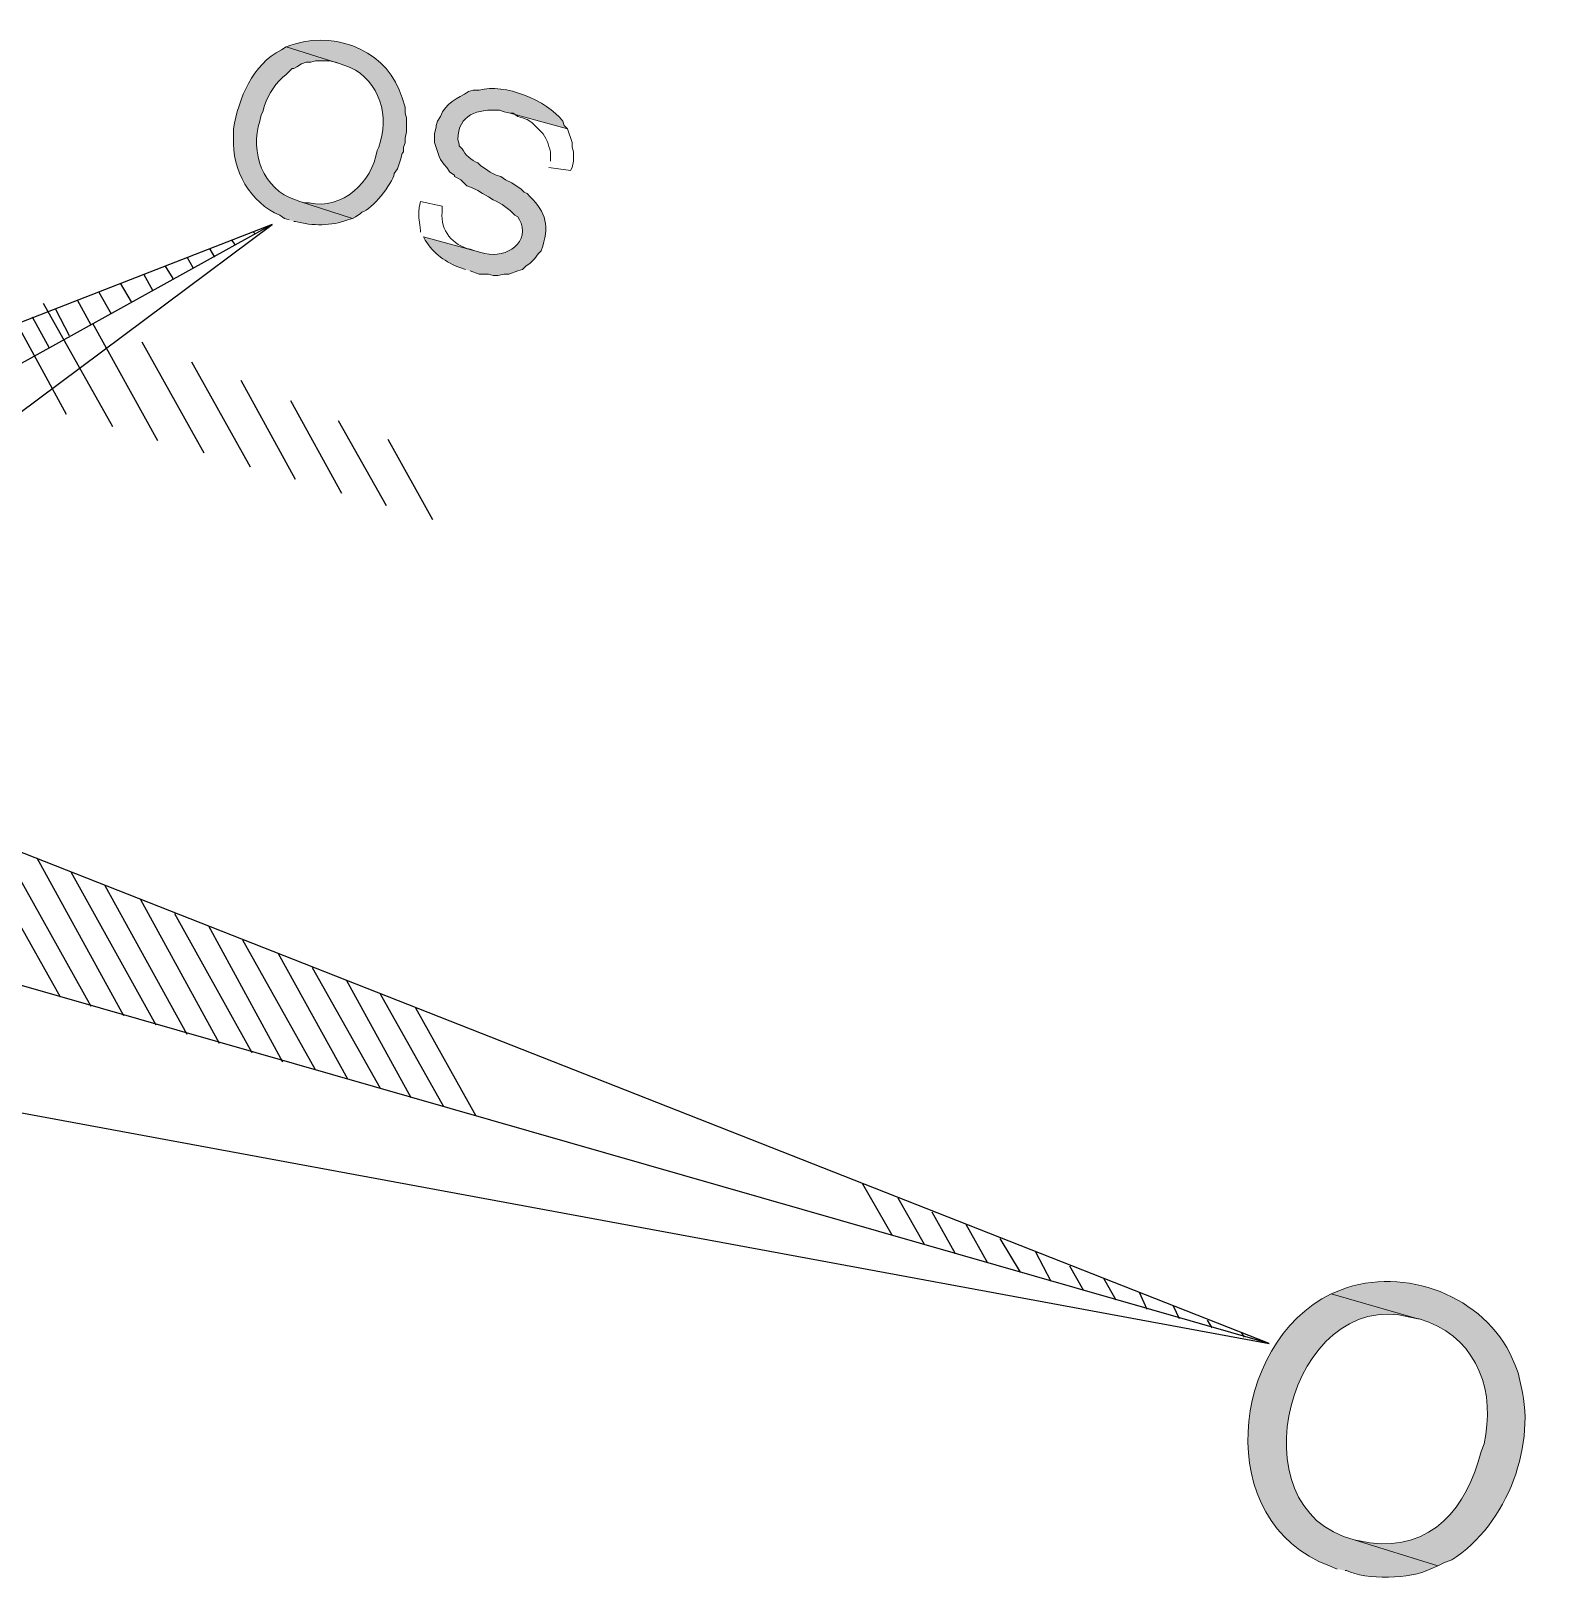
# Model space of a CAD drawing. Header units: millimetres. Extents: x -3 to 3438, y -2371 to 140.
# Drawn here: x 520.18 to 527.88, y 114.6 to 122.52 of the extents above; entities that cross this region are included whole.
import ezdxf

# ---------------------------------------------------------------- set-up
doc = ezdxf.new("R2010")
doc.units = ezdxf.units.MM
doc.layers.add('1- 1', color=1, linetype='Continuous')

msp = doc.modelspace()

# ---------------------------------------------------------------- hatches: boundary and pattern name
at = {"layer": '1- 1'}
h = msp.add_hatch(color=256, dxfattribs=at)
edge = h.paths.add_edge_path()
edge.add_spline(control_points=[(521.8222, 121.5644), (521.8222, 121.5644), (521.8381, 121.5723), (521.8381, 121.5723), (521.8381, 121.5723), (521.8618, 121.5881), (521.8618, 121.5881), (521.8618, 121.5881), (521.8696, 121.596), (521.8696, 121.596), (521.9226, 121.6113), (522.0245, 121.7391), (522.0355, 121.7935), (522.0355, 121.7935), (522.0513, 121.8172), (522.0513, 121.8172), (522.0513, 121.8172), (522.0671, 121.8645), (522.0671, 121.8645), (522.0671, 121.8645), (522.075, 121.8961), (522.075, 121.8961), (522.075, 121.8961), (522.0829, 121.904), (522.0829, 121.904), (522.0829, 121.904), (522.0829, 121.9277), (522.0829, 121.9277), (522.0829, 121.9277), (522.0908, 121.9514), (522.0908, 121.9514), (522.0908, 121.9514), (522.0908, 121.9751), (522.0908, 121.9751), (522.0908, 121.9751), (522.0987, 122.0067), (522.0987, 122.0067), (522.0987, 122.0067), (522.0987, 122.0778), (522.0987, 122.0778), (522.0987, 122.0778), (522.0908, 122.1015), (522.0908, 122.1015), (522.0908, 122.1015), (522.0908, 122.1331), (522.0908, 122.1331), (522.0908, 122.1331), (522.075, 122.1805), (522.075, 122.1805), (522.0101, 122.4104), (521.7524, 122.5223), (521.53, 122.457), (521.53, 122.457), (521.5063, 122.4491), (521.5063, 122.4491), (521.5063, 122.4491), (521.4826, 122.4412), (521.4826, 122.4412), (521.4826, 122.4412), (521.7591, 122.3543), (521.7591, 122.3543), (521.7591, 122.3543), (521.7828, 122.3464), (521.7828, 122.3464), (521.9381, 122.2983), (522.0142, 122.111), (521.9644, 121.9593), (521.9644, 121.9593), (521.9565, 121.9277), (521.9565, 121.9277), (521.9565, 121.9277), (521.9486, 121.9119), (521.9486, 121.9119), (521.9201, 121.7496), (521.7729, 121.6067), (521.6011, 121.6434), (521.6011, 121.6434), (521.5774, 121.6434), (521.5774, 121.6434), (521.5774, 121.6434), (521.5537, 121.6513), (521.5537, 121.6513)], knot_values=[0, 0, 0, 0, 0.035278, 0.035278, 0.035278, 0.070556, 0.070556, 0.070556, 0.105833, 0.105833, 0.105833, 0.141111, 0.141111, 0.141111, 0.176389, 0.176389, 0.176389, 0.211667, 0.211667, 0.211667, 0.246944, 0.246944, 0.246944, 0.282222, 0.282222, 0.282222, 0.3175, 0.3175, 0.3175, 0.352778, 0.352778, 0.352778, 0.388056, 0.388056, 0.388056, 0.423333, 0.423333, 0.423333, 0.458611, 0.458611, 0.458611, 0.493889, 0.493889, 0.493889, 0.529167, 0.529167, 0.529167, 0.564444, 0.564444, 0.564444, 0.599722, 0.599722, 0.599722, 0.635, 0.635, 0.635, 0.670278, 0.670278, 0.670278, 0.705556, 0.705556, 0.705556, 0.740833, 0.740833, 0.740833, 0.776111, 0.776111, 0.776111, 0.811389, 0.811389, 0.811389, 0.846667, 0.846667, 0.846667, 0.881944, 0.881944, 0.881944, 0.917222, 0.917222, 0.917222, 0.9525, 0.9525, 0.9525, 0.9525], degree=3, periodic=0)
edge.add_line((521.5537, 121.6513), (521.8222, 121.5644))
h = msp.add_hatch(color=256, dxfattribs=at)
edge = h.paths.add_edge_path()
edge.add_spline(control_points=[(521.5221, 121.5486), (521.5221, 121.5486), (521.53, 121.5486), (521.53, 121.5486), (521.6166, 121.5248), (521.7134, 121.5256), (521.7986, 121.5565), (521.7986, 121.5565), (521.8223, 121.5644), (521.8223, 121.5644), (521.8223, 121.5644), (521.5537, 121.6513), (521.5537, 121.6513), (521.5537, 121.6513), (521.53, 121.6592), (521.53, 121.6592), (521.3639, 121.7116), (521.2974, 121.9056), (521.3483, 122.062), (521.3483, 122.062), (521.3562, 122.0936), (521.3562, 122.0936), (521.3562, 122.0936), (521.3641, 122.1094), (521.3641, 122.1094), (521.3641, 122.1094), (521.372, 122.141), (521.372, 122.141), (521.3924, 122.1995), (521.4327, 122.2629), (521.4826, 122.299), (521.4826, 122.299), (521.4984, 122.3148), (521.4984, 122.3148), (521.4984, 122.3148), (521.5142, 122.3306), (521.5142, 122.3306), (521.5142, 122.3306), (521.5221, 122.3306), (521.5221, 122.3306), (521.5221, 122.3306), (521.5379, 122.3385), (521.5379, 122.3385), (521.5379, 122.3385), (521.5616, 122.3543), (521.5616, 122.3543), (521.5616, 122.3543), (521.5853, 122.3622), (521.5853, 122.3622), (521.5853, 122.3622), (521.609, 122.3622), (521.609, 122.3622), (521.609, 122.3622), (521.6327, 122.3701), (521.6327, 122.3701), (521.6327, 122.3701), (521.7038, 122.3701), (521.7038, 122.3701), (521.7038, 122.3701), (521.7354, 122.3622), (521.7354, 122.3622), (521.7354, 122.3622), (521.7591, 122.3543), (521.7591, 122.3543), (521.7591, 122.3543), (521.4826, 122.4412), (521.4826, 122.4412), (521.4826, 122.4412), (521.4589, 122.4254), (521.4589, 122.4254), (521.3101, 122.3522), (521.2402, 122.1772), (521.214, 122.0225), (521.214, 122.0225), (521.214, 121.9751), (521.214, 121.9751), (521.2038, 121.8129), (521.3019, 121.6415), (521.451, 121.5802), (521.451, 121.5802), (521.4747, 121.5644), (521.4747, 121.5644), (521.4747, 121.5644), (521.4984, 121.5565), (521.4984, 121.5565)], knot_values=[0, 0, 0, 0, 0.035278, 0.035278, 0.035278, 0.070556, 0.070556, 0.070556, 0.105833, 0.105833, 0.105833, 0.141111, 0.141111, 0.141111, 0.176389, 0.176389, 0.176389, 0.211667, 0.211667, 0.211667, 0.246944, 0.246944, 0.246944, 0.282222, 0.282222, 0.282222, 0.3175, 0.3175, 0.3175, 0.352778, 0.352778, 0.352778, 0.388056, 0.388056, 0.388056, 0.423333, 0.423333, 0.423333, 0.458611, 0.458611, 0.458611, 0.493889, 0.493889, 0.493889, 0.529167, 0.529167, 0.529167, 0.564444, 0.564444, 0.564444, 0.599722, 0.599722, 0.599722, 0.635, 0.635, 0.635, 0.670278, 0.670278, 0.670278, 0.705556, 0.705556, 0.705556, 0.740833, 0.740833, 0.740833, 0.776111, 0.776111, 0.776111, 0.811389, 0.811389, 0.811389, 0.846667, 0.846667, 0.846667, 0.881944, 0.881944, 0.881944, 0.917222, 0.917222, 0.917222, 0.9525, 0.9525, 0.9525, 0.987778, 0.987778, 0.987778, 0.987778], degree=3, periodic=0)
edge.add_line((521.4984, 121.5565), (521.5221, 121.5486))
h = msp.add_hatch(color=256, dxfattribs=at)
edge = h.paths.add_edge_path()
edge.add_spline(control_points=[(522.4226, 121.2959), (522.4226, 121.2959), (522.47, 121.28), (522.47, 121.28), (522.47, 121.28), (522.5174, 121.28), (522.5174, 121.28), (522.5174, 121.28), (522.5411, 121.2721), (522.5411, 121.2721), (522.5411, 121.2721), (522.5647, 121.2721), (522.5647, 121.2721), (522.5647, 121.2721), (522.5963, 121.28), (522.5963, 121.28), (522.5963, 121.28), (522.62, 121.28), (522.62, 121.28), (522.62, 121.28), (522.6674, 121.2959), (522.6674, 121.2959), (522.6674, 121.2959), (522.6911, 121.3037), (522.6911, 121.3037), (522.6911, 121.3037), (522.7069, 121.3195), (522.7069, 121.3195), (522.7069, 121.3195), (522.7306, 121.3353), (522.7306, 121.3353), (522.7306, 121.3353), (522.7385, 121.3432), (522.7385, 121.3432), (522.7385, 121.3432), (522.7543, 121.359), (522.7543, 121.359), (522.7543, 121.359), (522.7701, 121.3827), (522.7701, 121.3827), (522.7701, 121.3827), (522.7859, 121.3985), (522.7859, 121.3985), (522.7859, 121.3985), (522.7938, 121.4222), (522.7938, 121.4222), (522.832, 121.5428), (522.8005, 121.6063), (522.7148, 121.6908), (522.7148, 121.6908), (522.699, 121.6987), (522.699, 121.6987), (522.699, 121.6987), (522.6832, 121.7145), (522.6832, 121.7145), (522.6832, 121.7145), (522.6358, 121.7461), (522.6358, 121.7461), (522.6358, 121.7461), (522.6042, 121.7619), (522.6042, 121.7619), (522.6042, 121.7619), (522.5805, 121.7777), (522.5805, 121.7777), (522.5805, 121.7777), (522.5568, 121.7856), (522.5568, 121.7856), (522.5568, 121.7856), (522.5253, 121.8014), (522.5253, 121.8014), (522.5253, 121.8014), (522.5016, 121.8172), (522.5016, 121.8172), (522.5016, 121.8172), (522.4779, 121.833), (522.4779, 121.833), (522.4779, 121.833), (522.4621, 121.8488), (522.4621, 121.8488), (522.4327, 121.8596), (522.3944, 121.8914), (522.3831, 121.9199), (522.3831, 121.9199), (522.3673, 121.9357), (522.3673, 121.9357), (522.3673, 121.9357), (522.3673, 121.9436), (522.3673, 121.9436), (522.3673, 121.9436), (522.3594, 121.9673), (522.3594, 121.9673), (522.3645, 122.0973), (522.459, 122.1231), (522.5726, 122.1173), (522.5726, 122.1173), (522.5963, 122.1094), (522.5963, 122.1094), (522.5963, 122.1094), (522.6279, 122.1015), (522.6279, 122.1015), (522.6279, 122.1015), (522.9202, 122.0225), (522.9202, 122.0225), (522.9202, 122.0225), (522.9044, 122.0383), (522.9044, 122.0383), (522.9044, 122.0383), (522.8965, 122.062), (522.8965, 122.062), (522.815, 122.167), (522.5981, 122.2569), (522.47, 122.22), (522.47, 122.22), (522.4384, 122.22), (522.4384, 122.22), (522.4384, 122.22), (522.4147, 122.2121), (522.4147, 122.2121), (522.3612, 122.1793), (522.2925, 122.1509), (522.2725, 122.0857), (522.2725, 122.0857), (522.2567, 122.062), (522.2567, 122.062), (522.2567, 122.062), (522.2488, 122.0383), (522.2488, 122.0383), (522.2488, 122.0383), (522.2488, 122.0304), (522.2488, 122.0304), (522.2488, 122.0304), (522.2409, 121.9988), (522.2409, 121.9988), (522.2409, 121.9988), (522.2409, 121.9515), (522.2409, 121.9515), (522.2409, 121.9515), (522.2646, 121.8804), (522.2646, 121.8804), (522.2646, 121.8804), (522.2725, 121.8646), (522.2725, 121.8646), (522.2725, 121.8646), (522.2883, 121.8409), (522.2883, 121.8409), (522.2883, 121.8409), (522.3041, 121.8251), (522.3041, 121.8251), (522.3041, 121.8251), (522.3199, 121.8014), (522.3199, 121.8014), (522.3199, 121.8014), (522.3436, 121.7856), (522.3436, 121.7856), (522.3436, 121.7856), (522.3436, 121.7777), (522.3436, 121.7777), (522.3436, 121.7777), (522.3594, 121.7698), (522.3594, 121.7698), (522.3594, 121.7698), (522.3752, 121.7619), (522.3752, 121.7619), (522.3752, 121.7619), (522.4068, 121.7303), (522.4068, 121.7303), (522.4068, 121.7303), (522.4305, 121.7224), (522.4305, 121.7224), (522.4305, 121.7224), (522.4621, 121.7066), (522.4621, 121.7066), (522.4621, 121.7066), (522.4858, 121.6908), (522.4858, 121.6908), (522.4858, 121.6908), (522.5174, 121.675), (522.5174, 121.675), (522.5174, 121.675), (522.5411, 121.6592), (522.5411, 121.6592), (522.5825, 121.6402), (522.6215, 121.6147), (522.6516, 121.5802), (522.6516, 121.5802), (522.6674, 121.5723), (522.6674, 121.5723), (522.6674, 121.5723), (522.6753, 121.5565), (522.6753, 121.5565), (522.6753, 121.5565), (522.6832, 121.5407), (522.6832, 121.5407), (522.7235, 121.4237), (522.5873, 121.3531), (522.4779, 121.3906), (522.4779, 121.3906), (522.4463, 121.3985), (522.4463, 121.3985), (522.4463, 121.3985), (522.1856, 121.4696), (522.1856, 121.4696), (522.1856, 121.4696), (522.1935, 121.4538), (522.1935, 121.4538), (522.2354, 121.3834), (522.2987, 121.339), (522.3752, 121.3116), (522.3752, 121.3116), (522.3989, 121.3037), (522.3989, 121.3037)], knot_values=[0, 0, 0, 0, 0.035278, 0.035278, 0.035278, 0.070556, 0.070556, 0.070556, 0.105833, 0.105833, 0.105833, 0.141111, 0.141111, 0.141111, 0.176389, 0.176389, 0.176389, 0.211667, 0.211667, 0.211667, 0.246944, 0.246944, 0.246944, 0.282222, 0.282222, 0.282222, 0.3175, 0.3175, 0.3175, 0.352778, 0.352778, 0.352778, 0.388056, 0.388056, 0.388056, 0.423333, 0.423333, 0.423333, 0.458611, 0.458611, 0.458611, 0.493889, 0.493889, 0.493889, 0.529167, 0.529167, 0.529167, 0.564444, 0.564444, 0.564444, 0.599722, 0.599722, 0.599722, 0.635, 0.635, 0.635, 0.670278, 0.670278, 0.670278, 0.705556, 0.705556, 0.705556, 0.740833, 0.740833, 0.740833, 0.776111, 0.776111, 0.776111, 0.811389, 0.811389, 0.811389, 0.846667, 0.846667, 0.846667, 0.881944, 0.881944, 0.881944, 0.917222, 0.917222, 0.917222, 0.9525, 0.9525, 0.9525, 0.987778, 0.987778, 0.987778, 1.023056, 1.023056, 1.023056, 1.058333, 1.058333, 1.058333, 1.093611, 1.093611, 1.093611, 1.128889, 1.128889, 1.128889, 1.164167, 1.164167, 1.164167, 1.199444, 1.199444, 1.199444, 1.234722, 1.234722, 1.234722, 1.27, 1.27, 1.27, 1.305278, 1.305278, 1.305278, 1.340556, 1.340556, 1.340556, 1.375833, 1.375833, 1.375833, 1.411111, 1.411111, 1.411111, 1.446389, 1.446389, 1.446389, 1.481667, 1.481667, 1.481667, 1.516944, 1.516944, 1.516944, 1.552222, 1.552222, 1.552222, 1.5875, 1.5875, 1.5875, 1.622778, 1.622778, 1.622778, 1.658056, 1.658056, 1.658056, 1.693333, 1.693333, 1.693333, 1.728611, 1.728611, 1.728611, 1.763889, 1.763889, 1.763889, 1.799167, 1.799167, 1.799167, 1.834444, 1.834444, 1.834444, 1.869722, 1.869722, 1.869722, 1.905, 1.905, 1.905, 1.940278, 1.940278, 1.940278, 1.975556, 1.975556, 1.975556, 2.010833, 2.010833, 2.010833, 2.046111, 2.046111, 2.046111, 2.081389, 2.081389, 2.081389, 2.116667, 2.116667, 2.116667, 2.151944, 2.151944, 2.151944, 2.187222, 2.187222, 2.187222, 2.2225, 2.2225, 2.2225, 2.257778, 2.257778, 2.257778, 2.293056, 2.293056, 2.293056, 2.328333, 2.328333, 2.328333, 2.363611, 2.363611, 2.363611, 2.398889, 2.398889, 2.398889, 2.434167, 2.434167, 2.434167, 2.469444, 2.469444, 2.469444, 2.469444], degree=3, periodic=0)
edge.add_line((522.3989, 121.3037), (522.4226, 121.2959))
h = msp.add_hatch(color=256, dxfattribs=at)
edge = h.paths.add_edge_path()
edge.add_spline(control_points=[(527.3673, 114.6766), (527.3673, 114.6766), (527.3989, 114.6924), (527.3989, 114.6924), (527.3989, 114.6924), (527.4384, 114.7082), (527.4384, 114.7082), (527.7234, 114.8868), (527.8794, 115.3079), (527.7859, 115.6244), (527.7859, 115.6244), (527.778, 115.6639), (527.778, 115.6639), (527.778, 115.6639), (527.7622, 115.7034), (527.7622, 115.7034), (527.6347, 116.0382), (527.2341, 116.2046), (526.9012, 116.0984), (526.9012, 116.0984), (526.8618, 116.0826), (526.8618, 116.0826), (526.8618, 116.0826), (526.8223, 116.0668), (526.8223, 116.0668), (526.8223, 116.0668), (527.2646, 115.9404), (527.2646, 115.9404), (527.2646, 115.9404), (527.2725, 115.9404), (527.2725, 115.9404), (527.5425, 115.8602), (527.6559, 115.6117), (527.6121, 115.348), (527.6121, 115.348), (527.6042, 115.3006), (527.6042, 115.3006), (527.6042, 115.3006), (527.5885, 115.2611), (527.5885, 115.2611), (527.5176, 114.9746), (527.3375, 114.7536), (527.0197, 114.795), (527.0197, 114.795), (526.9407, 114.8108), (526.9407, 114.8108)], knot_values=[0, 0, 0, 0, 0.035278, 0.035278, 0.035278, 0.070556, 0.070556, 0.070556, 0.105833, 0.105833, 0.105833, 0.141111, 0.141111, 0.141111, 0.176389, 0.176389, 0.176389, 0.211667, 0.211667, 0.211667, 0.246944, 0.246944, 0.246944, 0.282222, 0.282222, 0.282222, 0.3175, 0.3175, 0.3175, 0.352778, 0.352778, 0.352778, 0.388056, 0.388056, 0.388056, 0.423333, 0.423333, 0.423333, 0.458611, 0.458611, 0.458611, 0.493889, 0.493889, 0.493889, 0.529167, 0.529167, 0.529167, 0.529167], degree=3, periodic=0)
edge.add_line((526.9407, 114.8108), (527.3673, 114.6766))
h = msp.add_hatch(color=256, dxfattribs=at)
edge = h.paths.add_edge_path()
edge.add_spline(control_points=[(526.8933, 114.6529), (526.8933, 114.6529), (526.9013, 114.6529), (526.9013, 114.6529), (526.9964, 114.6047), (527.2334, 114.6101), (527.3278, 114.6608), (527.3278, 114.6608), (527.3673, 114.6766), (527.3673, 114.6766), (527.3673, 114.6766), (526.9407, 114.8108), (526.9407, 114.8108), (526.3161, 114.9625), (526.6102, 116.1056), (527.2251, 115.9483), (527.2251, 115.9483), (527.2646, 115.9404), (527.2646, 115.9404), (527.2646, 115.9404), (526.8223, 116.0668), (526.8223, 116.0668), (526.3046, 115.8147), (526.211, 114.9021), (526.8144, 114.6766), (526.8144, 114.6766), (526.8539, 114.6608), (526.8539, 114.6608)], knot_values=[0, 0, 0, 0, 0.035278, 0.035278, 0.035278, 0.070556, 0.070556, 0.070556, 0.105833, 0.105833, 0.105833, 0.141111, 0.141111, 0.141111, 0.176389, 0.176389, 0.176389, 0.211667, 0.211667, 0.211667, 0.246944, 0.246944, 0.246944, 0.282222, 0.282222, 0.282222, 0.3175, 0.3175, 0.3175, 0.3175], degree=3, periodic=0)
edge.add_line((526.8539, 114.6608), (526.8933, 114.6529))

# ---------------------------------------------------------------- linework, layer by layer
at = {"layer": '1- 1', "lineweight": 25}
for points in [[(518.1493, 119.1), (521.4115, 121.5328), (516.3483, 118.7287)], [(521.4115, 121.5328), (517.62, 120.0557)], [(521.3246, 121.4854), (521.3167, 121.4933)], [(521.1192, 121.3669), (521.0955, 121.4064)], [(521.2219, 121.4301), (521.2061, 121.4538)], [(520.906, 121.2564), (520.8665, 121.3196)], [(521.0087, 121.3116), (520.9771, 121.3669)], [(520.361, 120.5613), (519.9976, 121.2248)], [(520.6928, 121.1379), (520.6375, 121.2327)], [(520.8033, 121.1932), (520.7559, 121.2801)], [(520.4874, 121.0194), (520.4163, 121.1458)], [(520.5901, 121.0747), (520.5269, 121.1853)], [(520.598, 120.4981), (520.2425, 121.13)], [(520.3768, 120.9641), (520.3057, 121.0984)], [(520.2741, 120.9009), (520.1872, 121.0589)], [(520.827, 120.427), (520.4953, 121.0273)], [(521.064, 120.3638), (520.748, 120.9325)], [(521.301, 120.2927), (521.0008, 120.8298)], [(521.53, 120.2295), (521.2536, 120.735)], [(521.767, 120.1584), (521.5063, 120.6324)], [(521.9961, 120.0952), (521.7512, 120.5297)], [(522.233, 120.0241), (522.004, 120.4349)], [(526.5063, 115.814), (517.4937, 119.3606)], [(516.9802, 117.5755), (526.5063, 115.814), (516.3483, 118.7287)], [(520.3294, 117.5834), (519.8554, 118.4285)], [(520.4873, 117.536), (520.0292, 118.3575)], [(520.6532, 117.4886), (520.2109, 118.2943)], [(520.8191, 117.4412), (520.3847, 118.2232)], [(520.9771, 117.3938), (520.5584, 118.1521)], [(521.1429, 117.3464), (520.7401, 118.081)], [(521.3088, 117.299), (520.9139, 118.0099)], [(521.4668, 117.2516), (521.0877, 117.9467)], [(521.6327, 117.2121), (521.2614, 117.8756)], [(521.7986, 117.1647), (521.4431, 117.8045)], [(521.9645, 117.1174), (521.6169, 117.7335)], [(522.1224, 117.07), (521.7907, 117.6703)], [(522.2883, 117.0226), (521.9645, 117.5992)], [(522.4542, 116.9752), (522.1461, 117.5281)], [(524.579, 116.3669), (524.4289, 116.6276)], [(524.7449, 116.3196), (524.6106, 116.5565)], [(524.9029, 116.2722), (524.7844, 116.4854)], [(525.0687, 116.2248), (524.9582, 116.4222)], [(525.2346, 116.1774), (525.1319, 116.3511)], [(525.3926, 116.13), (525.3136, 116.2801)], [(525.5585, 116.0826), (525.4874, 116.209)], [(525.7243, 116.0352), (525.6612, 116.1458)], [(525.8823, 115.9878), (525.8428, 116.0747)], [(526.0482, 115.9404), (526.0166, 116.0036)], [(526.2141, 115.893), (526.1904, 115.9325)], [(526.38, 115.8456), (526.3642, 115.8693)]]:
    msp.add_lwpolyline(points, dxfattribs=at)
at = {"layer": '1- 1', "lineweight": 0}
for points, knots in [([(521.8222, 121.5644), (521.8222, 121.5644), (521.8381, 121.5723), (521.8381, 121.5723), (521.8381, 121.5723), (521.8618, 121.5881), (521.8618, 121.5881), (521.8618, 121.5881), (521.8696, 121.596), (521.8696, 121.596), (521.9226, 121.6113), (522.0245, 121.7391), (522.0355, 121.7935), (522.0355, 121.7935), (522.0513, 121.8172), (522.0513, 121.8172), (522.0513, 121.8172), (522.0671, 121.8645), (522.0671, 121.8645), (522.0671, 121.8645), (522.075, 121.8961), (522.075, 121.8961), (522.075, 121.8961), (522.0829, 121.904), (522.0829, 121.904), (522.0829, 121.904), (522.0829, 121.9277), (522.0829, 121.9277), (522.0829, 121.9277), (522.0908, 121.9514), (522.0908, 121.9514), (522.0908, 121.9514), (522.0908, 121.9751), (522.0908, 121.9751), (522.0908, 121.9751), (522.0987, 122.0067), (522.0987, 122.0067), (522.0987, 122.0067), (522.0987, 122.0778), (522.0987, 122.0778), (522.0987, 122.0778), (522.0908, 122.1015), (522.0908, 122.1015), (522.0908, 122.1015), (522.0908, 122.1331), (522.0908, 122.1331), (522.0908, 122.1331), (522.075, 122.1805), (522.075, 122.1805), (522.0101, 122.4104), (521.7524, 122.5223), (521.53, 122.457), (521.53, 122.457), (521.5063, 122.4491), (521.5063, 122.4491), (521.5063, 122.4491), (521.4826, 122.4412), (521.4826, 122.4412), (521.4826, 122.4412), (521.7591, 122.3543), (521.7591, 122.3543), (521.7591, 122.3543), (521.7828, 122.3464), (521.7828, 122.3464), (521.9381, 122.2983), (522.0142, 122.111), (521.9644, 121.9593), (521.9644, 121.9593), (521.9565, 121.9277), (521.9565, 121.9277), (521.9565, 121.9277), (521.9486, 121.9119), (521.9486, 121.9119), (521.9201, 121.7496), (521.7729, 121.6067), (521.6011, 121.6434), (521.6011, 121.6434), (521.5774, 121.6434), (521.5774, 121.6434), (521.5774, 121.6434), (521.5537, 121.6513), (521.5537, 121.6513)], [0, 0, 0, 0, 1, 1, 1, 2, 2, 2, 3, 3, 3, 4, 4, 4, 5, 5, 5, 6, 6, 6, 7, 7, 7, 8, 8, 8, 9, 9, 9, 10, 10, 10, 11, 11, 11, 12, 12, 12, 13, 13, 13, 14, 14, 14, 15, 15, 15, 16, 16, 16, 17, 17, 17, 18, 18, 18, 19, 19, 19, 20, 20, 20, 21, 21, 21, 22, 22, 22, 23, 23, 23, 24, 24, 24, 25, 25, 25, 26, 26, 26, 27, 27, 27, 27]), ([(521.5221, 121.5486), (521.5221, 121.5486), (521.53, 121.5486), (521.53, 121.5486), (521.6166, 121.5248), (521.7134, 121.5256), (521.7986, 121.5565), (521.7986, 121.5565), (521.8223, 121.5644), (521.8223, 121.5644), (521.8223, 121.5644), (521.5537, 121.6513), (521.5537, 121.6513), (521.5537, 121.6513), (521.53, 121.6592), (521.53, 121.6592), (521.3639, 121.7116), (521.2974, 121.9056), (521.3483, 122.062), (521.3483, 122.062), (521.3562, 122.0936), (521.3562, 122.0936), (521.3562, 122.0936), (521.3641, 122.1094), (521.3641, 122.1094), (521.3641, 122.1094), (521.372, 122.141), (521.372, 122.141), (521.3924, 122.1995), (521.4327, 122.2629), (521.4826, 122.299), (521.4826, 122.299), (521.4984, 122.3148), (521.4984, 122.3148), (521.4984, 122.3148), (521.5142, 122.3306), (521.5142, 122.3306), (521.5142, 122.3306), (521.5221, 122.3306), (521.5221, 122.3306), (521.5221, 122.3306), (521.5379, 122.3385), (521.5379, 122.3385), (521.5379, 122.3385), (521.5616, 122.3543), (521.5616, 122.3543), (521.5616, 122.3543), (521.5853, 122.3622), (521.5853, 122.3622), (521.5853, 122.3622), (521.609, 122.3622), (521.609, 122.3622), (521.609, 122.3622), (521.6327, 122.3701), (521.6327, 122.3701), (521.6327, 122.3701), (521.7038, 122.3701), (521.7038, 122.3701), (521.7038, 122.3701), (521.7354, 122.3622), (521.7354, 122.3622), (521.7354, 122.3622), (521.7591, 122.3543), (521.7591, 122.3543), (521.7591, 122.3543), (521.4826, 122.4412), (521.4826, 122.4412), (521.4826, 122.4412), (521.4589, 122.4254), (521.4589, 122.4254), (521.3101, 122.3522), (521.2402, 122.1772), (521.214, 122.0225), (521.214, 122.0225), (521.214, 121.9751), (521.214, 121.9751), (521.2038, 121.8129), (521.3019, 121.6415), (521.451, 121.5802), (521.451, 121.5802), (521.4747, 121.5644), (521.4747, 121.5644), (521.4747, 121.5644), (521.4984, 121.5565), (521.4984, 121.5565)], [0, 0, 0, 0, 1, 1, 1, 2, 2, 2, 3, 3, 3, 4, 4, 4, 5, 5, 5, 6, 6, 6, 7, 7, 7, 8, 8, 8, 9, 9, 9, 10, 10, 10, 11, 11, 11, 12, 12, 12, 13, 13, 13, 14, 14, 14, 15, 15, 15, 16, 16, 16, 17, 17, 17, 18, 18, 18, 19, 19, 19, 20, 20, 20, 21, 21, 21, 22, 22, 22, 23, 23, 23, 24, 24, 24, 25, 25, 25, 26, 26, 26, 27, 27, 27, 28, 28, 28, 28]), ([(522.4226, 121.2959), (522.4226, 121.2959), (522.47, 121.28), (522.47, 121.28), (522.47, 121.28), (522.5174, 121.28), (522.5174, 121.28), (522.5174, 121.28), (522.5411, 121.2721), (522.5411, 121.2721), (522.5411, 121.2721), (522.5647, 121.2721), (522.5647, 121.2721), (522.5647, 121.2721), (522.5963, 121.28), (522.5963, 121.28), (522.5963, 121.28), (522.62, 121.28), (522.62, 121.28), (522.62, 121.28), (522.6674, 121.2959), (522.6674, 121.2959), (522.6674, 121.2959), (522.6911, 121.3037), (522.6911, 121.3037), (522.6911, 121.3037), (522.7069, 121.3195), (522.7069, 121.3195), (522.7069, 121.3195), (522.7306, 121.3353), (522.7306, 121.3353), (522.7306, 121.3353), (522.7385, 121.3432), (522.7385, 121.3432), (522.7385, 121.3432), (522.7543, 121.359), (522.7543, 121.359), (522.7543, 121.359), (522.7701, 121.3827), (522.7701, 121.3827), (522.7701, 121.3827), (522.7859, 121.3985), (522.7859, 121.3985), (522.7859, 121.3985), (522.7938, 121.4222), (522.7938, 121.4222), (522.832, 121.5428), (522.8005, 121.6063), (522.7148, 121.6908), (522.7148, 121.6908), (522.699, 121.6987), (522.699, 121.6987), (522.699, 121.6987), (522.6832, 121.7145), (522.6832, 121.7145), (522.6832, 121.7145), (522.6358, 121.7461), (522.6358, 121.7461), (522.6358, 121.7461), (522.6042, 121.7619), (522.6042, 121.7619), (522.6042, 121.7619), (522.5805, 121.7777), (522.5805, 121.7777), (522.5805, 121.7777), (522.5568, 121.7856), (522.5568, 121.7856), (522.5568, 121.7856), (522.5253, 121.8014), (522.5253, 121.8014), (522.5253, 121.8014), (522.5016, 121.8172), (522.5016, 121.8172), (522.5016, 121.8172), (522.4779, 121.833), (522.4779, 121.833), (522.4779, 121.833), (522.4621, 121.8488), (522.4621, 121.8488), (522.4327, 121.8596), (522.3944, 121.8914), (522.3831, 121.9199), (522.3831, 121.9199), (522.3673, 121.9357), (522.3673, 121.9357), (522.3673, 121.9357), (522.3673, 121.9436), (522.3673, 121.9436), (522.3673, 121.9436), (522.3594, 121.9673), (522.3594, 121.9673), (522.3645, 122.0973), (522.459, 122.1231), (522.5726, 122.1173), (522.5726, 122.1173), (522.5963, 122.1094), (522.5963, 122.1094), (522.5963, 122.1094), (522.6279, 122.1015), (522.6279, 122.1015), (522.6279, 122.1015), (522.9202, 122.0225), (522.9202, 122.0225), (522.9202, 122.0225), (522.9044, 122.0383), (522.9044, 122.0383), (522.9044, 122.0383), (522.8965, 122.062), (522.8965, 122.062), (522.815, 122.167), (522.5981, 122.2569), (522.47, 122.22), (522.47, 122.22), (522.4384, 122.22), (522.4384, 122.22), (522.4384, 122.22), (522.4147, 122.2121), (522.4147, 122.2121), (522.3612, 122.1793), (522.2925, 122.1509), (522.2725, 122.0857), (522.2725, 122.0857), (522.2567, 122.062), (522.2567, 122.062), (522.2567, 122.062), (522.2488, 122.0383), (522.2488, 122.0383), (522.2488, 122.0383), (522.2488, 122.0304), (522.2488, 122.0304), (522.2488, 122.0304), (522.2409, 121.9988), (522.2409, 121.9988), (522.2409, 121.9988), (522.2409, 121.9515), (522.2409, 121.9515), (522.2409, 121.9515), (522.2646, 121.8804), (522.2646, 121.8804), (522.2646, 121.8804), (522.2725, 121.8646), (522.2725, 121.8646), (522.2725, 121.8646), (522.2883, 121.8409), (522.2883, 121.8409), (522.2883, 121.8409), (522.3041, 121.8251), (522.3041, 121.8251), (522.3041, 121.8251), (522.3199, 121.8014), (522.3199, 121.8014), (522.3199, 121.8014), (522.3436, 121.7856), (522.3436, 121.7856), (522.3436, 121.7856), (522.3436, 121.7777), (522.3436, 121.7777), (522.3436, 121.7777), (522.3594, 121.7698), (522.3594, 121.7698), (522.3594, 121.7698), (522.3752, 121.7619), (522.3752, 121.7619), (522.3752, 121.7619), (522.4068, 121.7303), (522.4068, 121.7303), (522.4068, 121.7303), (522.4305, 121.7224), (522.4305, 121.7224), (522.4305, 121.7224), (522.4621, 121.7066), (522.4621, 121.7066), (522.4621, 121.7066), (522.4858, 121.6908), (522.4858, 121.6908), (522.4858, 121.6908), (522.5174, 121.675), (522.5174, 121.675), (522.5174, 121.675), (522.5411, 121.6592), (522.5411, 121.6592), (522.5825, 121.6402), (522.6215, 121.6147), (522.6516, 121.5802), (522.6516, 121.5802), (522.6674, 121.5723), (522.6674, 121.5723), (522.6674, 121.5723), (522.6753, 121.5565), (522.6753, 121.5565), (522.6753, 121.5565), (522.6832, 121.5407), (522.6832, 121.5407), (522.7235, 121.4237), (522.5873, 121.3531), (522.4779, 121.3906), (522.4779, 121.3906), (522.4463, 121.3985), (522.4463, 121.3985), (522.4463, 121.3985), (522.1856, 121.4696), (522.1856, 121.4696), (522.1856, 121.4696), (522.1935, 121.4538), (522.1935, 121.4538), (522.2354, 121.3834), (522.2987, 121.339), (522.3752, 121.3116), (522.3752, 121.3116), (522.3989, 121.3037), (522.3989, 121.3037)], [0, 0, 0, 0, 1, 1, 1, 2, 2, 2, 3, 3, 3, 4, 4, 4, 5, 5, 5, 6, 6, 6, 7, 7, 7, 8, 8, 8, 9, 9, 9, 10, 10, 10, 11, 11, 11, 12, 12, 12, 13, 13, 13, 14, 14, 14, 15, 15, 15, 16, 16, 16, 17, 17, 17, 18, 18, 18, 19, 19, 19, 20, 20, 20, 21, 21, 21, 22, 22, 22, 23, 23, 23, 24, 24, 24, 25, 25, 25, 26, 26, 26, 27, 27, 27, 28, 28, 28, 29, 29, 29, 30, 30, 30, 31, 31, 31, 32, 32, 32, 33, 33, 33, 34, 34, 34, 35, 35, 35, 36, 36, 36, 37, 37, 37, 38, 38, 38, 39, 39, 39, 40, 40, 40, 41, 41, 41, 42, 42, 42, 43, 43, 43, 44, 44, 44, 45, 45, 45, 46, 46, 46, 47, 47, 47, 48, 48, 48, 49, 49, 49, 50, 50, 50, 51, 51, 51, 52, 52, 52, 53, 53, 53, 54, 54, 54, 55, 55, 55, 56, 56, 56, 57, 57, 57, 58, 58, 58, 59, 59, 59, 60, 60, 60, 61, 61, 61, 62, 62, 62, 63, 63, 63, 64, 64, 64, 65, 65, 65, 66, 66, 66, 67, 67, 67, 68, 68, 68, 69, 69, 69, 70, 70, 70, 70]), ([(522.8254, 121.8251), (522.8254, 121.8251), (522.936, 121.8093), (522.936, 121.8093), (522.936, 121.8093), (522.9439, 121.8251), (522.9439, 121.8251), (522.9439, 121.8251), (522.9518, 121.8567), (522.9518, 121.8567), (522.9518, 121.8567), (522.9518, 121.9041), (522.9518, 121.9041), (522.9518, 121.9041), (522.9439, 121.9278), (522.9439, 121.9278), (522.9439, 121.9278), (522.9439, 121.9515), (522.9439, 121.9515), (522.9439, 121.9515), (522.9202, 122.0226), (522.9202, 122.0226), (522.9202, 122.0226), (522.6279, 122.1015), (522.6279, 122.1015), (522.6279, 122.1015), (522.6437, 122.1015), (522.6437, 122.1015), (522.6437, 122.1015), (522.6674, 122.0857), (522.6674, 122.0857), (522.6674, 122.0857), (522.6911, 122.0778), (522.6911, 122.0778), (522.6911, 122.0778), (522.7148, 122.0699), (522.7148, 122.0699), (522.7148, 122.0699), (522.7385, 122.0541), (522.7385, 122.0541), (522.7385, 122.0541), (522.7543, 122.0383), (522.7543, 122.0383), (522.7543, 122.0383), (522.7701, 122.0226), (522.7701, 122.0226), (522.7701, 122.0226), (522.7859, 122.0067), (522.7859, 122.0067), (522.8136, 121.9795), (522.8242, 121.9407), (522.8333, 121.9041), (522.8333, 121.9041), (522.8333, 121.8567), (522.8333, 121.8567)], [0, 0, 0, 0, 1, 1, 1, 2, 2, 2, 3, 3, 3, 4, 4, 4, 5, 5, 5, 6, 6, 6, 7, 7, 7, 8, 8, 8, 9, 9, 9, 10, 10, 10, 11, 11, 11, 12, 12, 12, 13, 13, 13, 14, 14, 14, 15, 15, 15, 16, 16, 16, 17, 17, 17, 18, 18, 18, 18]), ([(522.1856, 121.4696), (522.1856, 121.4696), (522.4463, 121.3985), (522.4463, 121.3985), (522.4463, 121.3985), (522.4226, 121.4064), (522.4226, 121.4064), (522.3361, 121.4264), (522.2688, 121.5029), (522.2804, 121.596), (522.2804, 121.596), (522.2804, 121.6276), (522.2804, 121.6276), (522.2804, 121.6276), (522.1698, 121.6513), (522.1698, 121.6513), (522.1698, 121.6513), (522.1619, 121.6197), (522.1619, 121.6197), (522.1578, 121.5555), (522.1668, 121.5516), (522.1698, 121.5012), (522.1698, 121.5012), (522.1698, 121.4933), (522.1698, 121.4933)], [0, 0, 0, 0, 1, 1, 1, 2, 2, 2, 3, 3, 3, 4, 4, 4, 5, 5, 5, 6, 6, 6, 7, 7, 7, 8, 8, 8, 8]), ([(527.3673, 114.6766), (527.3673, 114.6766), (527.3989, 114.6924), (527.3989, 114.6924), (527.3989, 114.6924), (527.4384, 114.7082), (527.4384, 114.7082), (527.7234, 114.8868), (527.8794, 115.3079), (527.7859, 115.6244), (527.7859, 115.6244), (527.778, 115.6639), (527.778, 115.6639), (527.778, 115.6639), (527.7622, 115.7034), (527.7622, 115.7034), (527.6347, 116.0382), (527.2341, 116.2046), (526.9012, 116.0984), (526.9012, 116.0984), (526.8618, 116.0826), (526.8618, 116.0826), (526.8618, 116.0826), (526.8223, 116.0668), (526.8223, 116.0668), (526.8223, 116.0668), (527.2646, 115.9404), (527.2646, 115.9404), (527.2646, 115.9404), (527.2725, 115.9404), (527.2725, 115.9404), (527.5425, 115.8602), (527.6559, 115.6117), (527.6121, 115.348), (527.6121, 115.348), (527.6042, 115.3006), (527.6042, 115.3006), (527.6042, 115.3006), (527.5885, 115.2611), (527.5885, 115.2611), (527.5176, 114.9746), (527.3375, 114.7536), (527.0197, 114.795), (527.0197, 114.795), (526.9407, 114.8108), (526.9407, 114.8108)], [0, 0, 0, 0, 1, 1, 1, 2, 2, 2, 3, 3, 3, 4, 4, 4, 5, 5, 5, 6, 6, 6, 7, 7, 7, 8, 8, 8, 9, 9, 9, 10, 10, 10, 11, 11, 11, 12, 12, 12, 13, 13, 13, 14, 14, 14, 15, 15, 15, 15]), ([(526.8933, 114.6529), (526.8933, 114.6529), (526.9013, 114.6529), (526.9013, 114.6529), (526.9964, 114.6047), (527.2334, 114.6101), (527.3278, 114.6608), (527.3278, 114.6608), (527.3673, 114.6766), (527.3673, 114.6766), (527.3673, 114.6766), (526.9407, 114.8108), (526.9407, 114.8108), (526.3161, 114.9625), (526.6102, 116.1056), (527.2251, 115.9483), (527.2251, 115.9483), (527.2646, 115.9404), (527.2646, 115.9404), (527.2646, 115.9404), (526.8223, 116.0668), (526.8223, 116.0668), (526.3046, 115.8147), (526.211, 114.9021), (526.8144, 114.6766), (526.8144, 114.6766), (526.8539, 114.6608), (526.8539, 114.6608)], [0, 0, 0, 0, 1, 1, 1, 2, 2, 2, 3, 3, 3, 4, 4, 4, 5, 5, 5, 6, 6, 6, 7, 7, 7, 8, 8, 8, 9, 9, 9, 9])]:
    msp.add_open_spline(points, degree=3, knots=knots, dxfattribs=at)

doc.saveas('drawing.dxf')
